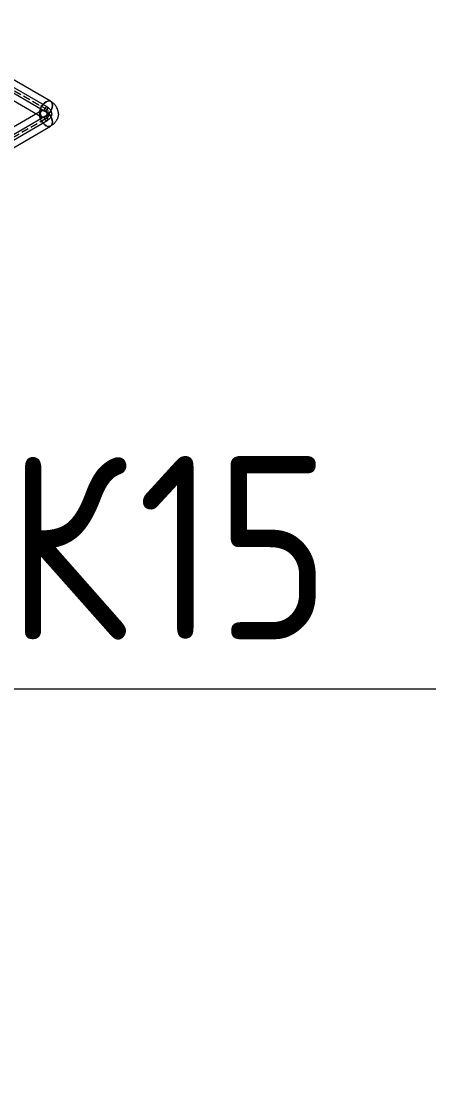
# Model space of a CAD drawing. Header units: millimetres. Extents: x -88595 to 880822, y -1054509 to -148035.
# Drawn here: x 445813 to 446379, y -349917 to -348483 of the extents above; entities that cross this region are included whole.
import ezdxf

# ---------------------------------------------------------------- set-up
doc = ezdxf.new("R2010")
doc.units = ezdxf.units.MM
doc.linetypes.add('$12$ADSK_Осевая', pattern=[14, 10, -2, 0, -2])
doc.linetypes.add('$13$ADSK_Осевая', pattern=[14, 10, -2, 0, -2])
for name, color, linetype, lineweight in [('Изоляция', 7, 'Continuous', 18), ('Марки', 7, 'Continuous', 20), ('Трубопровод', 7, 'Continuous', 18), ('Трубопроводы', 7, 'Continuous', 18)]:
    doc.layers.add(name, color=color, linetype=linetype, lineweight=lineweight)
doc.styles.add('$10$GOST Common', font='GOST_Common.ttf', dxfattribs={"width": 0.9, "height": 250})

# ---------------------------------------------------------------- blocks, each defined once
blk = doc.blocks.new('$0$ADSK_МедьПайка_Отвод-гнутая труба - Отвод _гнутая труба_-V159-В_ОВ3_1')
at = {"layer": 'Трубопроводы', "color": 190, "true_color": 0x8000ff}
for points in [[(9860, -8223, 0), (9860.1, -8222.3, 0), (9860.3, -8221.5, 0), (9860.7, -8220.8, 0), (9861.1, -8220.1, 0), (9861.7, -8219.5, 0), (9862.2, -8219.1, 0), (9862.8, -8218.9, 0), (9863.4, -8218.8, 0), (9863.8, -8219, 0), (9864.2, -8219.3, 0), (9864.4, -8219.8, 0), (9864.5, -8220.4, 0)], [(9864.5, -8220.4, 0), (9864.4, -8221.1, 0), (9864.2, -8221.9, 0), (9863.8, -8222.6, 0), (9863.4, -8223.3, 0), (9862.8, -8223.9, 0), (9862.2, -8224.3, 0), (9861.7, -8224.5, 0), (9861.1, -8224.6, 0), (9860.7, -8224.5, 0), (9860.3, -8224.1, 0), (9860.1, -8223.6, 0), (9860, -8223, 0)], [(9863.7, -8228.2, 0), (9863.7, -8228, 0), (9863.7, -8227.9, 0), (9863.7, -8227.7, 0), (9863.6, -8227.6, 0), (9863.6, -8227.4, 0), (9863.5, -8227.2, 0), (9863.4, -8227.1, 0), (9863.3, -8226.9, 0), (9863.2, -8226.7, 0), (9863.1, -8226.5, 0), (9862.9, -8226.3, 0), (9862.7, -8226.1, 0), (9862.5, -8225.9, 0), (9862.3, -8225.7, 0), (9862.1, -8225.4, 0), (9861.8, -8225.2, 0), (9861.5, -8225, 0), (9861.2, -8224.8, 0), (9860.9, -8224.6, 0), (9860.7, -8224.5, 0)], [(9863.7, -8228.2, 0), (9863.7, -8228.3, 0), (9863.7, -8228.5, 0), (9863.7, -8228.6, 0), (9863.6, -8228.8, 0), (9863.6, -8229, 0), (9863.5, -8229.1, 0), (9863.4, -8229.3, 0), (9863.3, -8229.5, 0), (9863.2, -8229.7, 0), (9863.1, -8229.9, 0), (9862.9, -8230.1, 0), (9862.7, -8230.3, 0), (9862.5, -8230.5, 0), (9862.3, -8230.7, 0), (9862.1, -8230.9, 0), (9861.8, -8231.1, 0), (9861.5, -8231.4, 0), (9861.2, -8231.6, 0), (9860.9, -8231.8, 0), (9860.7, -8231.9, 0)], [(9870.1, -8228.2, 0), (9870, -8227.6, 0), (9870, -8227, 0), (9869.9, -8226.4, 0), (9869.7, -8225.9, 0), (9869.6, -8225.3, 0), (9869.4, -8224.8, 0), (9869.1, -8224.2, 0), (9868.8, -8223.7, 0), (9868.5, -8223.2, 0), (9868.2, -8222.7, 0), (9867.8, -8222.3, 0), (9867.5, -8221.8, 0), (9867, -8221.4, 0), (9866.6, -8221, 0), (9866.2, -8220.6, 0), (9865.7, -8220.2, 0), (9865.2, -8219.8, 0), (9864.7, -8219.5, 0), (9864.2, -8219.2, 0), (9863.8, -8219, 0)], [(9870.1, -8228.2, 0), (9870, -8228.8, 0), (9870, -8229.4, 0), (9869.9, -8229.9, 0), (9869.7, -8230.5, 0), (9869.6, -8231.1, 0), (9869.4, -8231.6, 0), (9869.1, -8232.1, 0), (9868.8, -8232.6, 0), (9868.5, -8233.1, 0), (9868.2, -8233.6, 0), (9867.8, -8234.1, 0), (9867.5, -8234.5, 0), (9867, -8235, 0), (9866.6, -8235.4, 0), (9866.2, -8235.8, 0), (9865.7, -8236.2, 0), (9865.2, -8236.5, 0), (9864.7, -8236.9, 0), (9864.2, -8237.2, 0), (9863.8, -8237.4, 0)], [(9864.5, -8236, 0), (9864.4, -8235.2, 0), (9864.2, -8234.5, 0), (9863.8, -8233.7, 0), (9863.4, -8233.1, 0), (9862.8, -8232.5, 0), (9862.2, -8232.1, 0), (9861.7, -8231.8, 0), (9861.1, -8231.8, 0), (9860.7, -8231.9, 0), (9860.3, -8232.2, 0), (9860.1, -8232.7, 0), (9860, -8233.4, 0)], [(9860, -8233.4, 0), (9860.1, -8234.1, 0), (9860.3, -8234.8, 0), (9860.7, -8235.6, 0), (9861.1, -8236.3, 0), (9861.7, -8236.8, 0), (9862.2, -8237.3, 0), (9862.8, -8237.5, 0), (9863.4, -8237.6, 0), (9863.8, -8237.4, 0), (9864.2, -8237.1, 0), (9864.4, -8236.6, 0), (9864.5, -8236, 0)]]:
    blk.add_polyline3d(points, dxfattribs=at)
blk = doc.blocks.new('$0$ADSK_M_Оборудование1 - ADSK_Марка_15-3198495-В_ОВ3_1')
at = {"layer": 'Марки'}
blk.add_line((-17433.4, 7349), (-16733.4, 7349), dxfattribs=at)

msp = doc.modelspace()

# ---------------------------------------------------------------- linework, layer by layer
at = {"layer": 'Изоляция', "color": 190, "true_color": 0x8000ff}
for p, q in [((445852.9, -348592.1), (445663.2, -348482.6)), ((445651, -348503.7), (445840.7, -348613.2)), ((445840.7, -348605.1), (441116.6, -351332.5)), ((441128.8, -351353.6), (445852.9, -348626.2))]:
    msp.add_line(p, q, dxfattribs=at)
for points in [[(445846.8, -348592.7, 0), (445844.6, -348594.3, 0), (445842.5, -348596.5, 0), (445840.7, -348599.1, 0), (445839.3, -348602, 0), (445838.5, -348604.9, 0), (445838.2, -348607.6, 0)], [(445838.2, -348607.6, 0), (445838.4, -348605.3, 0), (445839, -348602.8, 0), (445840.1, -348600.3, 0), (445841.4, -348598, 0), (445843.1, -348595.8, 0), (445844.9, -348594.1, 0), (445846.8, -348592.7, 0)], [(445846.8, -348592.7, 0), (445848.7, -348591.8, 0), (445850.5, -348591.5, 0), (445852.2, -348591.8, 0), (445853.5, -348592.6, 0), (445854.6, -348593.9, 0), (445855.2, -348595.6, 0), (445855.4, -348597.7, 0)], [(445855.4, -348597.7, 0), (445855.1, -348595.3, 0), (445854.2, -348593.4, 0), (445852.9, -348592.1, 0), (445851.1, -348591.6, 0), (445849, -348591.8, 0), (445846.8, -348592.7, 0)], [(445846.8, -348612.6, 0), (445849, -348611, 0), (445851.1, -348608.8, 0), (445852.9, -348606.2, 0), (445854.2, -348603.3, 0), (445855.1, -348600.4, 0), (445855.4, -348597.7, 0)], [(445855.4, -348597.7, 0), (445855.2, -348600, 0), (445854.5, -348602.5, 0), (445853.5, -348605, 0), (445852.2, -348607.3, 0), (445850.5, -348609.4, 0), (445848.7, -348611.2, 0), (445846.8, -348612.6, 0)], [(445863.6, -348609.1, 0), (445863.6, -348607.9, 0), (445863.5, -348606.7, 0), (445863.2, -348605.5, 0), (445863, -348604.4, 0), (445862.6, -348603.3, 0), (445862.2, -348602.2, 0), (445861.7, -348601.2, 0), (445861.2, -348600.2, 0), (445860.6, -348599.2, 0), (445860, -348598.4, 0), (445859.4, -348597.5, 0), (445858.7, -348596.7, 0), (445858, -348596, 0), (445857.3, -348595.3, 0), (445856.5, -348594.6, 0), (445855.8, -348594, 0), (445855, -348593.5, 0), (445854.2, -348592.9, 0), (445853.4, -348592.4, 0), (445852.9, -348592.1, 0)], [(445838.2, -348610.6, 0), (445838.5, -348608.2, 0), (445839.3, -348606.3, 0), (445840.7, -348605.1, 0), (445842.5, -348604.5, 0), (445844.6, -348604.7, 0), (445846.8, -348605.7, 0)], [(445846.8, -348605.7, 0), (445844.6, -348604.7, 0), (445842.5, -348604.5, 0), (445840.7, -348605.1, 0), (445839.3, -348606.3, 0), (445838.5, -348608.2, 0), (445838.2, -348610.6, 0)], [(445838.2, -348607.6, 0), (445838.5, -348610, 0), (445839.3, -348611.9, 0), (445840.7, -348613.2, 0), (445842.5, -348613.7, 0), (445844.6, -348613.5, 0), (445846.8, -348612.6, 0)], [(445846.8, -348612.6, 0), (445844.9, -348613.4, 0), (445843.1, -348613.8, 0), (445841.4, -348613.5, 0), (445840.1, -348612.7, 0), (445839, -348611.4, 0), (445838.4, -348609.7, 0), (445838.2, -348607.6, 0)], [(445846.8, -348625.5, 0), (445844.6, -348623.9, 0), (445842.5, -348621.7, 0), (445840.7, -348619.1, 0), (445839.3, -348616.3, 0), (445838.5, -348613.4, 0), (445838.2, -348610.6, 0)], [(445838.2, -348610.6, 0), (445838.5, -348613.4, 0), (445839.3, -348616.3, 0), (445840.7, -348619.1, 0), (445842.5, -348621.7, 0), (445844.6, -348623.9, 0), (445846.8, -348625.5, 0)], [(445839.3, -348609.1, 0), (445839.3, -348608.7, 0), (445839.3, -348608.2, 0), (445839.4, -348607.7, 0), (445839.5, -348607.3, 0), (445839.6, -348606.9, 0), (445839.8, -348606.6, 0), (445839.9, -348606.2, 0), (445840.1, -348606, 0), (445840.2, -348605.7, 0), (445840.4, -348605.5, 0), (445840.5, -348605.3, 0), (445840.6, -348605.2, 0), (445840.7, -348605.1, 0), (445840.8, -348605, 0), (445840.8, -348605, 0), (445840.8, -348605, 0), (445840.8, -348605, 0)], [(445839.3, -348609.1, 0), (445839.3, -348609.6, 0), (445839.3, -348610.1, 0), (445839.4, -348610.5, 0), (445839.5, -348610.9, 0), (445839.6, -348611.3, 0), (445839.8, -348611.7, 0), (445839.9, -348612, 0), (445840.1, -348612.3, 0), (445840.2, -348612.5, 0), (445840.4, -348612.8, 0), (445840.5, -348612.9, 0), (445840.6, -348613, 0), (445840.7, -348613.1, 0), (445840.8, -348613.2, 0), (445840.8, -348613.3, 0), (445840.8, -348613.3, 0), (445840.8, -348613.3, 0)], [(445840.8, -348605, 0), (445840.8, -348605, 0), (445840.8, -348605, 0), (445840.7, -348605.1, 0), (445840.7, -348605.1, 0)], [(445840.8, -348613.3, 0), (445840.8, -348613.3, 0), (445840.8, -348613.2, 0), (445840.7, -348613.2, 0), (445840.7, -348613.2, 0)], [(445846.8, -348605.7, 0), (445849, -348607.3, 0), (445851.1, -348609.5, 0), (445852.9, -348612.1, 0), (445854.2, -348614.9, 0), (445855.1, -348617.8, 0), (445855.4, -348620.6, 0)], [(445855.4, -348620.6, 0), (445855.1, -348617.8, 0), (445854.2, -348614.9, 0), (445852.9, -348612.1, 0), (445851.1, -348609.5, 0), (445849, -348607.3, 0), (445846.8, -348605.7, 0)], [(445863.6, -348609.1, 0), (445863.6, -348610.3, 0), (445863.5, -348611.5, 0), (445863.2, -348612.7, 0), (445863, -348613.9, 0), (445862.6, -348615, 0), (445862.2, -348616.1, 0), (445861.7, -348617.1, 0), (445861.2, -348618.1, 0), (445860.6, -348619, 0), (445860, -348619.9, 0), (445859.4, -348620.7, 0), (445858.7, -348621.5, 0), (445858, -348622.3, 0), (445857.3, -348623, 0), (445856.5, -348623.6, 0), (445855.8, -348624.2, 0), (445855, -348624.8, 0), (445854.2, -348625.3, 0), (445853.4, -348625.8, 0), (445852.9, -348626.2, 0)], [(445855.4, -348620.6, 0), (445855.1, -348623, 0), (445854.2, -348624.9, 0), (445852.9, -348626.2, 0), (445851.1, -348626.7, 0), (445849, -348626.5, 0), (445846.8, -348625.5, 0)], [(445846.8, -348625.5, 0), (445849, -348626.5, 0), (445851.1, -348626.7, 0), (445852.9, -348626.2, 0), (445854.2, -348624.9, 0), (445855.1, -348623, 0), (445855.4, -348620.6, 0)]]:
    msp.add_polyline3d(points, dxfattribs=at)
at = {"layer": 'Трубопровод', "color": 190, "true_color": 0x8000ff}
for p, q in [((445655.5, -348495.9), (445845.2, -348605.4)), ((445848.4, -348599.9), (445658.7, -348490.4)), ((445845.2, -348612.9), (441121.1, -351340.3)), ((441124.3, -351345.8), (445848.4, -348618.4))]:
    msp.add_line(p, q, dxfattribs=at)
at = {"layer": 'Трубопровод', "color": 190, "linetype": '$12$ADSK_Осевая', "true_color": 0x8000ff}
for p, q in [((445657.1, -348493.1), (445846.8, -348602.6)), ((445657.1, -348493.1), (445846.8, -348602.6)), ((445846.8, -348615.6), (441122.7, -351343.1)), ((445846.8, -348615.6), (441122.7, -351343.1))]:
    msp.add_line(p, q, dxfattribs=at)
at = {"layer": 'Трубопровод', "color": 190, "true_color": 0x8000ff}
for points in [[(445846.8, -348600.1, 0), (445846.2, -348600.5, 0), (445845.7, -348601, 0), (445845.2, -348601.7, 0), (445844.8, -348602.5, 0), (445844.6, -348603.2, 0), (445844.5, -348603.9, 0)], [(445844.5, -348603.9, 0), (445844.6, -348604.6, 0), (445844.8, -348605.1, 0), (445845.2, -348605.4, 0), (445845.7, -348605.5, 0), (445846.2, -348605.5, 0), (445846.8, -348605.2, 0)], [(445849, -348601.4, 0), (445849, -348600.7, 0), (445848.7, -348600.2, 0), (445848.4, -348599.9, 0), (445847.9, -348599.8, 0), (445847.4, -348599.8, 0), (445846.8, -348600.1, 0)], [(445846.8, -348605.2, 0), (445847.4, -348604.8, 0), (445847.9, -348604.2, 0), (445848.4, -348603.6, 0), (445848.7, -348602.8, 0), (445849, -348602.1, 0), (445849, -348601.4, 0)], [(445844.5, -348614.3, 0), (445844.6, -348613.7, 0), (445844.8, -348613.2, 0), (445845.2, -348612.9, 0), (445845.7, -348612.7, 0), (445846.2, -348612.8, 0), (445846.8, -348613, 0)], [(445846.8, -348618.2, 0), (445846.2, -348617.8, 0), (445845.7, -348617.2, 0), (445845.2, -348616.5, 0), (445844.8, -348615.8, 0), (445844.6, -348615, 0), (445844.5, -348614.3, 0)], [(445846.8, -348613, 0), (445847.4, -348613.4, 0), (445847.9, -348614, 0), (445848.4, -348614.7, 0), (445848.7, -348615.4, 0), (445849, -348616.2, 0), (445849, -348616.9, 0)], [(445849, -348616.9, 0), (445849, -348617.5, 0), (445848.7, -348618, 0), (445848.4, -348618.4, 0), (445847.9, -348618.5, 0), (445847.4, -348618.4, 0), (445846.8, -348618.2, 0)]]:
    msp.add_polyline3d(points, dxfattribs=at)
at = {"layer": 'Трубопроводы', "color": 190, "linetype": '$13$ADSK_Осевая', "true_color": 0x8000ff}
msp.add_ellipse((445835.6, -348609.1), major_axis=(15.9, 0), ratio=0.57735, start_param=5.497787, end_param=7.068583, dxfattribs=at)

# ---------------------------------------------------------------- block references
at = {"layer": 'Марки'}
msp.add_blockref('$0$ADSK_M_Оборудование1 - ADSK_Марка_15-3198495-В_ОВ3_1', (463112.7, -356742.9), dxfattribs=at)
at = {"layer": 'Трубопроводы', "color": 190, "true_color": 0x8000ff}
msp.add_blockref('$0$ADSK_МедьПайка_Отвод-гнутая труба - Отвод _гнутая труба_-V159-В_ОВ3_1', (435984.5, -340380.9), dxfattribs=at)

# ---------------------------------------------------------------- texts
at = {"layer": 'Марки', "lineweight": 9, "char_height": 250, "attachment_point": 1, "style": '$10$GOST Common'}
for s, insert, width in [('\\fGOST Common|b0|i0|c204|p34|;\\W.9;К', (445792.8, -349076.1), 216.456), ('15', (445971.4, -349076.1), 331.899)]:
    msp.add_mtext(s, dxfattribs=dict(at, insert=insert, width=width))

doc.saveas('drawing.dxf')
